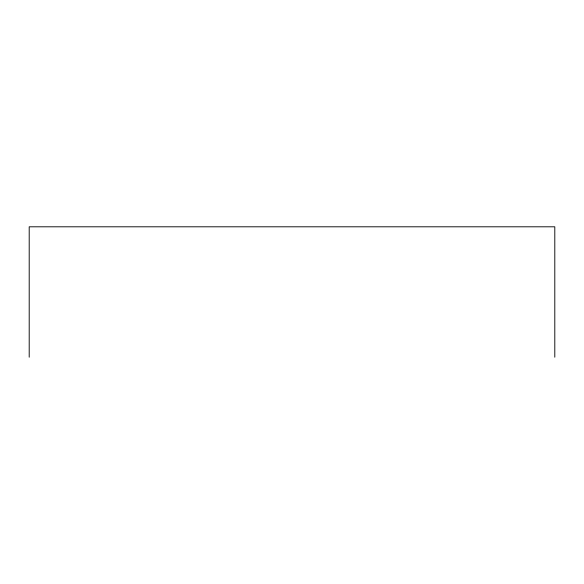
<?xml version="1.0" encoding="UTF-8"?>
<svg xmlns="http://www.w3.org/2000/svg" width="584" height="584" viewBox="0 0 584 584"><rect width="100%" height="100%" fill="white"/><g stroke="black" fill="none" stroke-linecap="round" stroke-linejoin="round"><path stroke-width="0.88" d="M554.8 357.196L554.8 226.804L29.2 226.804L29.2 357.196"/></g></svg>
